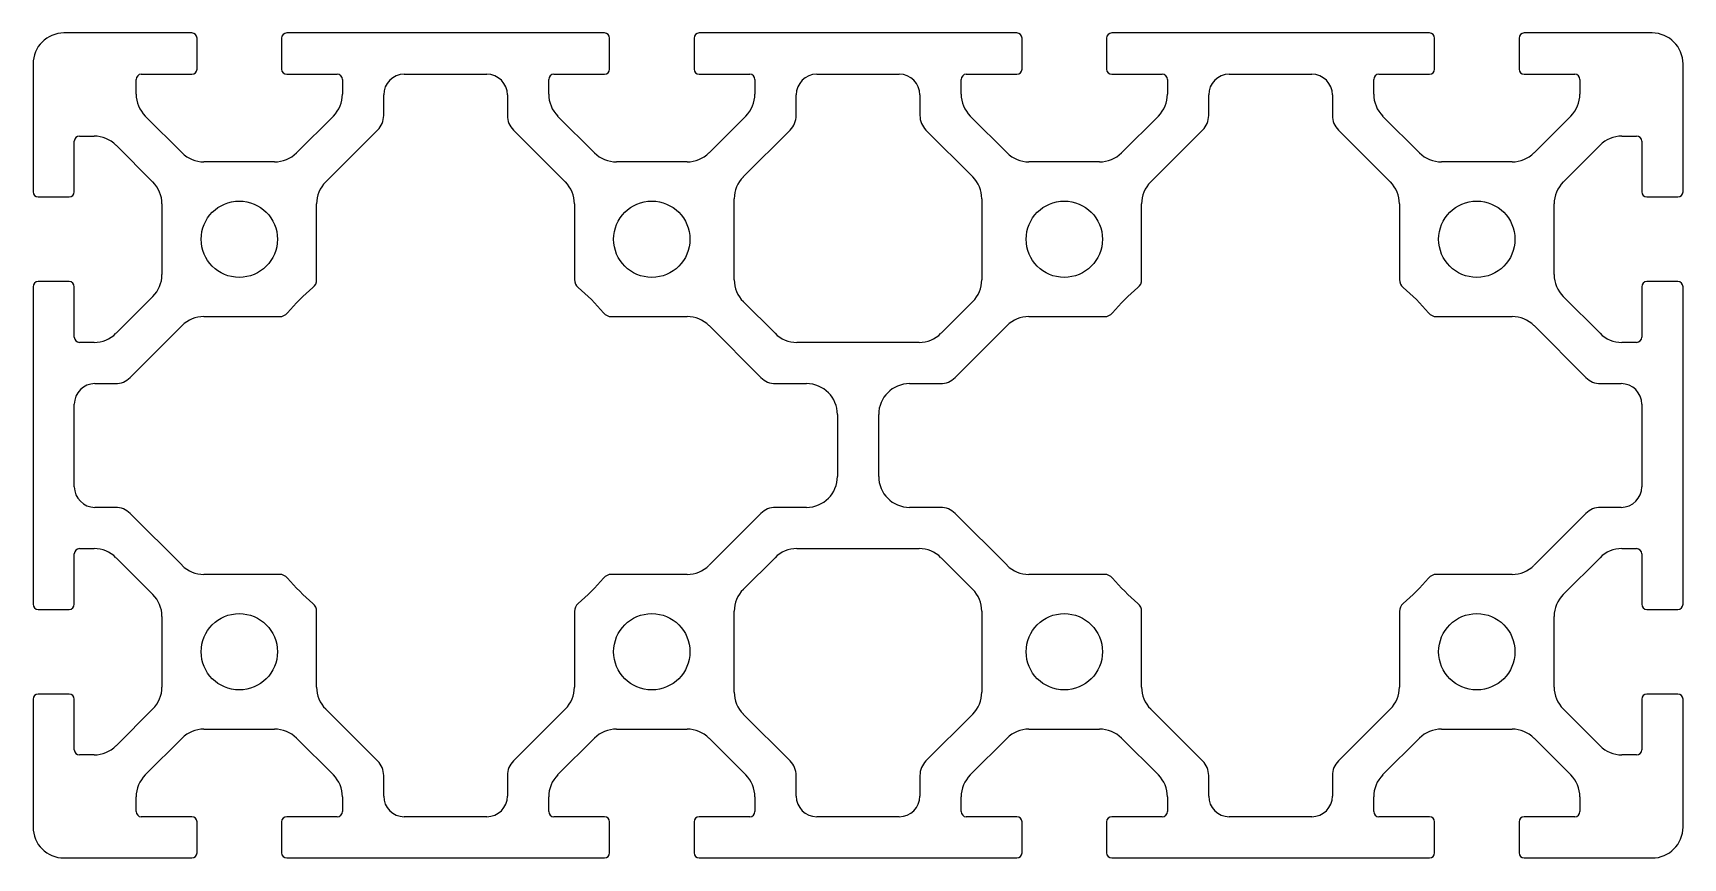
# Model space of a CAD drawing. Extents: x 2609 to 2769, y 2448 to 2528.
import ezdxf

# ---------------------------------------------------------------- set-up
doc = ezdxf.new("R2010")
doc.units = 0
doc.layers.get('0').update_dxf_attribs({"linetype": 'CONTINUOUS'})

msp = doc.modelspace()

# ---------------------------------------------------------------- linework, layer by layer
for p, q in [((2624.81, 2528.34), (2612.41, 2528.34)), ((2664.81, 2528.34), (2634.01, 2528.34)), ((2704.81, 2528.34), (2674.01, 2528.34)), ((2744.81, 2528.34), (2714.01, 2528.34)), ((2766.41, 2528.34), (2754.01, 2528.34)), ((2625.31, 2524.84), (2625.31, 2527.84)), ((2633.51, 2527.84), (2633.51, 2524.84)), ((2665.31, 2524.84), (2665.31, 2527.84)), ((2673.51, 2527.84), (2673.51, 2524.84)), ((2705.31, 2524.84), (2705.31, 2527.84)), ((2713.51, 2527.84), (2713.51, 2524.84)), ((2745.31, 2524.84), (2745.31, 2527.84)), ((2753.51, 2527.84), (2753.51, 2524.84)), ((2609.41, 2525.34), (2609.41, 2512.94)), ((2769.41, 2512.94), (2769.41, 2525.34)), ((2619.41, 2522.41), (2619.41, 2523.84)), ((2619.91, 2524.34), (2624.81, 2524.34)), ((2634.01, 2524.34), (2638.91, 2524.34)), ((2639.41, 2523.84), (2639.41, 2522.41)), ((2645.41, 2524.34), (2653.41, 2524.34)), ((2659.41, 2522.41), (2659.41, 2523.84)), ((2659.91, 2524.34), (2664.81, 2524.34)), ((2674.01, 2524.34), (2678.91, 2524.34)), ((2679.41, 2523.84), (2679.41, 2522.41)), ((2685.41, 2524.34), (2693.41, 2524.34)), ((2699.41, 2522.41), (2699.41, 2523.84)), ((2699.91, 2524.34), (2704.81, 2524.34)), ((2714.01, 2524.34), (2718.91, 2524.34)), ((2719.41, 2523.84), (2719.41, 2522.41)), ((2725.41, 2524.34), (2733.41, 2524.34)), ((2739.41, 2522.41), (2739.41, 2523.84)), ((2739.91, 2524.34), (2744.81, 2524.34)), ((2754.01, 2524.34), (2758.91, 2524.34)), ((2759.41, 2523.84), (2759.41, 2522.41)), ((2643.41, 2520.34), (2643.41, 2522.34)), ((2655.41, 2522.34), (2655.41, 2520.34)), ((2683.41, 2520.34), (2683.41, 2522.34)), ((2695.41, 2522.34), (2695.41, 2520.34)), ((2723.41, 2520.34), (2723.41, 2522.34)), ((2735.41, 2522.34), (2735.41, 2520.34)), ((2623.86, 2516.72), (2620.28, 2520.29)), ((2638.53, 2520.29), (2634.96, 2516.72)), ((2663.86, 2516.72), (2660.28, 2520.29)), ((2678.53, 2520.29), (2674.96, 2516.72)), ((2703.86, 2516.72), (2700.28, 2520.29)), ((2718.53, 2520.29), (2714.96, 2516.72)), ((2743.86, 2516.72), (2740.28, 2520.29)), ((2758.53, 2520.29), (2754.96, 2516.72)), ((2637.78, 2513.89), (2642.82, 2518.92)), ((2655.99, 2518.92), (2661.03, 2513.89)), ((2678.28, 2514.39), (2682.82, 2518.92)), ((2695.99, 2518.92), (2700.53, 2514.39)), ((2717.78, 2513.89), (2722.82, 2518.92)), ((2735.99, 2518.92), (2741.03, 2513.89)), ((2613.41, 2512.94), (2613.41, 2517.84)), ((2613.91, 2518.34), (2615.33, 2518.34)), ((2617.46, 2517.46), (2621.03, 2513.89)), ((2757.78, 2513.89), (2761.36, 2517.46)), ((2763.48, 2518.34), (2764.91, 2518.34)), ((2765.41, 2517.84), (2765.41, 2512.94)), ((2632.83, 2515.84), (2625.98, 2515.84)), ((2672.83, 2515.84), (2665.98, 2515.84)), ((2712.83, 2515.84), (2705.98, 2515.84)), ((2752.83, 2515.84), (2745.98, 2515.84)), ((2609.91, 2512.44), (2612.91, 2512.44)), ((2677.41, 2504.41), (2677.41, 2512.27)), ((2701.41, 2512.27), (2701.41, 2504.41)), ((2765.91, 2512.44), (2768.91, 2512.44)), ((2621.91, 2511.77), (2621.91, 2504.91)), ((2636.91, 2504.42), (2636.91, 2511.77)), ((2661.91, 2511.77), (2661.91, 2504.42)), ((2716.91, 2504.42), (2716.91, 2511.77)), ((2741.91, 2511.77), (2741.91, 2504.42)), ((2756.91, 2504.91), (2756.91, 2511.77)), ((2612.91, 2504.24), (2609.91, 2504.24)), ((2768.91, 2504.24), (2765.91, 2504.24)), ((2609.41, 2503.74), (2609.41, 2472.94)), ((2613.41, 2498.84), (2613.41, 2503.74)), ((2621.03, 2502.79), (2617.46, 2499.22)), ((2761.36, 2499.22), (2757.78, 2502.79)), ((2765.41, 2503.74), (2765.41, 2498.84)), ((2769.41, 2472.94), (2769.41, 2503.74)), ((2625.98, 2500.84), (2633.32, 2500.84)), ((2665.49, 2500.84), (2672.83, 2500.84)), ((2681.36, 2499.22), (2678.28, 2502.29)), ((2700.53, 2502.29), (2697.46, 2499.22)), ((2705.98, 2500.84), (2713.32, 2500.84)), ((2745.49, 2500.84), (2752.83, 2500.84)), ((2618.82, 2494.92), (2623.86, 2499.96)), ((2674.96, 2499.96), (2679.99, 2494.92)), ((2698.82, 2494.92), (2703.86, 2499.96)), ((2754.96, 2499.96), (2759.99, 2494.92)), ((2615.33, 2498.34), (2613.91, 2498.34)), ((2695.33, 2498.34), (2683.48, 2498.34)), ((2764.91, 2498.34), (2763.48, 2498.34)), ((2615.41, 2494.34), (2617.41, 2494.34)), ((2681.41, 2494.34), (2684.41, 2494.34)), ((2694.41, 2494.34), (2697.41, 2494.34)), ((2761.41, 2494.34), (2763.41, 2494.34)), ((2613.41, 2484.34), (2613.41, 2492.34)), ((2687.41, 2491.34), (2687.41, 2485.34)), ((2691.41, 2485.34), (2691.41, 2491.34)), ((2765.41, 2492.34), (2765.41, 2484.34)), ((2617.41, 2482.34), (2615.41, 2482.34)), ((2623.86, 2476.72), (2618.82, 2481.75)), ((2679.99, 2481.75), (2674.96, 2476.72)), ((2684.41, 2482.34), (2681.41, 2482.34)), ((2697.41, 2482.34), (2694.41, 2482.34)), ((2703.86, 2476.72), (2698.82, 2481.75)), ((2759.99, 2481.75), (2754.96, 2476.72)), ((2763.41, 2482.34), (2761.41, 2482.34)), ((2613.41, 2472.94), (2613.41, 2477.84)), ((2613.91, 2478.34), (2615.33, 2478.34)), ((2617.46, 2477.46), (2621.03, 2473.89)), ((2678.28, 2474.39), (2681.36, 2477.46)), ((2683.48, 2478.34), (2695.33, 2478.34)), ((2697.46, 2477.46), (2700.53, 2474.39)), ((2757.78, 2473.89), (2761.36, 2477.46)), ((2763.48, 2478.34), (2764.91, 2478.34)), ((2765.41, 2477.84), (2765.41, 2472.94)), ((2633.32, 2475.84), (2625.98, 2475.84)), ((2672.83, 2475.84), (2665.49, 2475.84)), ((2713.32, 2475.84), (2705.98, 2475.84)), ((2752.83, 2475.84), (2745.49, 2475.84)), ((2609.91, 2472.44), (2612.91, 2472.44)), ((2636.91, 2464.91), (2636.91, 2472.25)), ((2661.91, 2472.25), (2661.91, 2464.91)), ((2677.41, 2464.41), (2677.41, 2472.27)), ((2701.41, 2472.27), (2701.41, 2464.41)), ((2716.91, 2464.91), (2716.91, 2472.25)), ((2741.91, 2472.25), (2741.91, 2464.91)), ((2765.91, 2472.44), (2768.91, 2472.44)), ((2621.91, 2471.77), (2621.91, 2464.91)), ((2756.91, 2464.91), (2756.91, 2471.77)), ((2612.91, 2464.24), (2609.91, 2464.24)), ((2768.91, 2464.24), (2765.91, 2464.24)), ((2609.41, 2463.74), (2609.41, 2451.34)), ((2613.41, 2458.84), (2613.41, 2463.74)), ((2621.03, 2462.79), (2617.46, 2459.22)), ((2642.82, 2457.75), (2637.78, 2462.79)), ((2661.03, 2462.79), (2655.99, 2457.75)), ((2722.82, 2457.75), (2717.78, 2462.79)), ((2741.03, 2462.79), (2735.99, 2457.75)), ((2761.36, 2459.22), (2757.78, 2462.79)), ((2765.41, 2463.74), (2765.41, 2458.84)), ((2769.41, 2451.34), (2769.41, 2463.74)), ((2625.98, 2460.84), (2632.83, 2460.84)), ((2665.98, 2460.84), (2672.83, 2460.84)), ((2682.82, 2457.75), (2678.28, 2462.29)), ((2700.53, 2462.29), (2695.99, 2457.75)), ((2705.98, 2460.84), (2712.83, 2460.84)), ((2745.98, 2460.84), (2752.83, 2460.84)), ((2620.28, 2456.39), (2623.86, 2459.96)), ((2634.96, 2459.96), (2638.53, 2456.39)), ((2660.28, 2456.39), (2663.86, 2459.96)), ((2674.96, 2459.96), (2678.53, 2456.39)), ((2700.28, 2456.39), (2703.86, 2459.96)), ((2714.96, 2459.96), (2718.53, 2456.39)), ((2740.28, 2456.39), (2743.86, 2459.96)), ((2754.96, 2459.96), (2758.53, 2456.39)), ((2615.33, 2458.34), (2613.91, 2458.34)), ((2764.91, 2458.34), (2763.48, 2458.34)), ((2643.41, 2454.34), (2643.41, 2456.34)), ((2655.41, 2456.34), (2655.41, 2454.34)), ((2683.41, 2454.34), (2683.41, 2456.34)), ((2695.41, 2456.34), (2695.41, 2454.34)), ((2723.41, 2454.34), (2723.41, 2456.34)), ((2735.41, 2456.34), (2735.41, 2454.34)), ((2619.41, 2452.84), (2619.41, 2454.27)), ((2639.41, 2454.27), (2639.41, 2452.84)), ((2659.41, 2452.84), (2659.41, 2454.27)), ((2679.41, 2454.27), (2679.41, 2452.84)), ((2699.41, 2452.84), (2699.41, 2454.27)), ((2719.41, 2454.27), (2719.41, 2452.84)), ((2739.41, 2452.84), (2739.41, 2454.27)), ((2759.41, 2454.27), (2759.41, 2452.84)), ((2624.81, 2452.34), (2619.91, 2452.34)), ((2625.31, 2448.84), (2625.31, 2451.84)), ((2633.51, 2451.84), (2633.51, 2448.84)), ((2638.91, 2452.34), (2634.01, 2452.34)), ((2653.41, 2452.34), (2645.41, 2452.34)), ((2664.81, 2452.34), (2659.91, 2452.34)), ((2665.31, 2448.84), (2665.31, 2451.84)), ((2673.51, 2451.84), (2673.51, 2448.84)), ((2678.91, 2452.34), (2674.01, 2452.34)), ((2693.41, 2452.34), (2685.41, 2452.34)), ((2704.81, 2452.34), (2699.91, 2452.34)), ((2705.31, 2448.84), (2705.31, 2451.84)), ((2713.51, 2451.84), (2713.51, 2448.84)), ((2718.91, 2452.34), (2714.01, 2452.34)), ((2733.41, 2452.34), (2725.41, 2452.34)), ((2744.81, 2452.34), (2739.91, 2452.34)), ((2745.31, 2448.84), (2745.31, 2451.84)), ((2753.51, 2451.84), (2753.51, 2448.84)), ((2758.91, 2452.34), (2754.01, 2452.34)), ((2612.41, 2448.34), (2624.81, 2448.34)), ((2634.01, 2448.34), (2664.81, 2448.34)), ((2674.01, 2448.34), (2704.81, 2448.34)), ((2714.01, 2448.34), (2744.81, 2448.34)), ((2754.01, 2448.34), (2766.41, 2448.34))]:
    msp.add_line(p, q)
for centre in [(2629.41, 2508.34), (2669.41, 2508.34), (2709.41, 2508.34), (2749.41, 2508.34), (2629.41, 2468.34), (2669.41, 2468.34), (2709.41, 2468.34), (2749.41, 2468.34)]:
    msp.add_circle(centre, 3.7)
for centre, radius, start, end in [((2612.41, 2525.34), 3, 90, 180), ((2624.81, 2527.84), 0.5, 0, 90), ((2634.01, 2527.84), 0.5, 90, 180), ((2664.81, 2527.84), 0.5, 0, 90), ((2674.01, 2527.84), 0.5, 90, 180), ((2704.81, 2527.84), 0.5, 0, 90), ((2714.01, 2527.84), 0.5, 90, 180), ((2744.81, 2527.84), 0.5, 0, 90), ((2754.01, 2527.84), 0.5, 90, 180), ((2766.41, 2525.34), 3, 0, 90), ((2624.81, 2524.84), 0.5, 270, 0), ((2634.01, 2524.84), 0.5, 180, 270), ((2664.81, 2524.84), 0.5, 270, 0), ((2674.01, 2524.84), 0.5, 180, 270), ((2704.81, 2524.84), 0.5, 270, 0), ((2714.01, 2524.84), 0.5, 180, 270), ((2744.81, 2524.84), 0.5, 270, 0), ((2754.01, 2524.84), 0.5, 180, 270), ((2619.91, 2523.84), 0.5, 90, 180), ((2638.91, 2523.84), 0.5, 0, 90), ((2645.41, 2522.34), 2, 90, 180), ((2653.41, 2522.34), 2, 0, 90), ((2659.91, 2523.84), 0.5, 90, 180), ((2678.91, 2523.84), 0.5, 0, 90), ((2685.41, 2522.34), 2, 90, 180), ((2693.41, 2522.34), 2, 0, 90), ((2699.91, 2523.84), 0.5, 90, 180), ((2718.91, 2523.84), 0.5, 0, 90), ((2725.41, 2522.34), 2, 90, 180), ((2733.41, 2522.34), 2, 0, 90), ((2739.91, 2523.84), 0.5, 90, 180), ((2758.91, 2523.84), 0.5, 0, 90), ((2622.41, 2522.41), 3, 180, 225), ((2636.41, 2522.41), 3, 315, 360), ((2662.41, 2522.41), 3, 180, 225), ((2676.41, 2522.41), 3, 315, 360), ((2702.41, 2522.41), 3, 180, 225), ((2716.41, 2522.41), 3, 315, 360), ((2742.41, 2522.41), 3, 180, 225), ((2756.41, 2522.41), 3, 315, 360), ((2641.41, 2520.34), 2, 315, 360), ((2657.41, 2520.34), 2, 180, 225), ((2681.41, 2520.34), 2, 315, 0), ((2697.41, 2520.34), 2, 180, 225), ((2721.41, 2520.34), 2, 315, 0), ((2737.41, 2520.34), 2, 180, 225), ((2613.91, 2517.84), 0.5, 90, 180), ((2615.33, 2515.34), 3, 45, 90), ((2763.48, 2515.34), 3, 90, 135), ((2764.91, 2517.84), 0.5, 0, 90), ((2625.98, 2518.84), 3, 225, 270), ((2632.83, 2518.84), 3, 270, 315), ((2665.98, 2518.84), 3, 225, 270), ((2672.83, 2518.84), 3, 270, 315), ((2705.98, 2518.84), 3, 225, 270), ((2712.83, 2518.84), 3, 270, 315), ((2745.98, 2518.84), 3, 225, 270), ((2752.83, 2518.84), 3, 270, 315), ((2618.91, 2511.77), 3, 0, 45), ((2639.91, 2511.77), 3, 135, 180), ((2658.91, 2511.77), 3, 0, 45), ((2680.41, 2512.27), 3, 135, 180), ((2698.41, 2512.27), 3, 0, 45), ((2719.91, 2511.77), 3, 135, 180), ((2738.91, 2511.77), 3, 0, 45), ((2759.91, 2511.77), 3, 135, 180), ((2609.91, 2512.94), 0.5, 180, 270), ((2612.91, 2512.94), 0.5, 270, 0), ((2765.91, 2512.94), 0.5, 180, 270), ((2768.91, 2512.94), 0.5, 270, 360), ((2609.91, 2503.74), 0.5, 90, 180), ((2612.91, 2503.74), 0.5, 0, 90), ((2618.91, 2504.91), 3, 315, 0), ((2635.91, 2504.42), 1, 310.0052, 360), ((2662.91, 2504.42), 1, 180, 229.9948), ((2680.41, 2504.41), 3, 180, 225), ((2698.41, 2504.41), 3, 315, 0), ((2715.91, 2504.42), 1, 310.0052, 360), ((2742.91, 2504.42), 1, 180, 229.9948), ((2759.91, 2504.91), 3, 180, 225), ((2765.91, 2503.74), 0.5, 90, 180), ((2768.91, 2503.74), 0.5, 0, 90), ((2649.41, 2488.34), 20, 130.0052, 139.9948), ((2649.41, 2488.34), 20, 40.0052, 49.9948), ((2729.41, 2488.34), 20, 130.0052, 139.9948), ((2729.41, 2488.34), 20, 40.0052, 49.9948), ((2625.98, 2497.84), 3, 90, 135), ((2633.32, 2501.84), 1, 270, 319.9948), ((2665.49, 2501.84), 1, 220.0052, 270), ((2672.83, 2497.84), 3, 45, 90), ((2705.98, 2497.84), 3, 90, 135), ((2713.32, 2501.84), 1, 270, 319.9948), ((2745.49, 2501.84), 1, 220.0052, 270), ((2752.83, 2497.84), 3, 45, 90), ((2615.33, 2501.34), 3, 270, 315), ((2683.48, 2501.34), 3, 225, 270), ((2695.33, 2501.34), 3, 270, 315), ((2763.48, 2501.34), 3, 225, 270), ((2613.91, 2498.84), 0.5, 180, 270), ((2764.91, 2498.84), 0.5, 270, 360), ((2617.41, 2496.34), 2, 270, 315), ((2681.41, 2496.34), 2, 225, 270), ((2697.41, 2496.34), 2, 270, 315), ((2761.41, 2496.34), 2, 225, 270), ((2615.41, 2492.34), 2, 90, 180), ((2684.41, 2491.34), 3, 0, 90), ((2694.41, 2491.34), 3, 90, 180), ((2763.41, 2492.34), 2, 0, 90), ((2684.41, 2485.34), 3, 270, 0), ((2694.41, 2485.34), 3, 180, 270), ((2615.41, 2484.34), 2, 180, 270), ((2763.41, 2484.34), 2, 270, 360), ((2617.41, 2480.34), 2, 45, 90), ((2681.41, 2480.34), 2, 90, 135), ((2697.41, 2480.34), 2, 45, 90), ((2761.41, 2480.34), 2, 90, 135), ((2613.91, 2477.84), 0.5, 90, 180), ((2615.33, 2475.34), 3, 45, 90), ((2683.48, 2475.34), 3, 90, 135), ((2695.33, 2475.34), 3, 45, 90), ((2763.48, 2475.34), 3, 90, 135), ((2764.91, 2477.84), 0.5, 0, 90), ((2625.98, 2478.84), 3, 225, 270), ((2633.32, 2474.84), 1, 40.0052, 90), ((2649.41, 2488.34), 20, 220.0052, 229.9948), ((2649.41, 2488.34), 20, 310.0052, 319.9948), ((2665.49, 2474.84), 1, 90, 139.9948), ((2672.83, 2478.84), 3, 270, 315), ((2705.98, 2478.84), 3, 225, 270), ((2713.32, 2474.84), 1, 40.0052, 90), ((2729.41, 2488.34), 20, 220.0052, 229.9948), ((2729.41, 2488.34), 20, 310.0052, 319.9948), ((2745.49, 2474.84), 1, 90, 139.9948), ((2752.83, 2478.84), 3, 270, 315), ((2618.91, 2471.77), 3, 0, 45), ((2680.41, 2472.27), 3, 135, 180), ((2698.41, 2472.27), 3, 0, 45), ((2759.91, 2471.77), 3, 135, 180), ((2609.91, 2472.94), 0.5, 180, 270), ((2612.91, 2472.94), 0.5, 270, 0), ((2635.91, 2472.25), 1, 0, 49.9948), ((2662.91, 2472.25), 1, 130.0052, 180), ((2715.91, 2472.25), 1, 0, 49.9948), ((2742.91, 2472.25), 1, 130.0052, 180), ((2765.91, 2472.94), 0.5, 180, 270), ((2768.91, 2472.94), 0.5, 270, 360), ((2609.91, 2463.74), 0.5, 90, 180), ((2612.91, 2463.74), 0.5, 0, 90), ((2618.91, 2464.91), 3, 315, 0), ((2639.91, 2464.91), 3, 180, 225), ((2658.91, 2464.91), 3, 315, 0), ((2680.41, 2464.41), 3, 180, 225), ((2698.41, 2464.41), 3, 315, 0), ((2719.91, 2464.91), 3, 180, 225), ((2738.91, 2464.91), 3, 315, 0), ((2759.91, 2464.91), 3, 180, 225), ((2765.91, 2463.74), 0.5, 90, 180), ((2768.91, 2463.74), 0.5, 0, 90), ((2625.98, 2457.84), 3, 90, 135), ((2632.83, 2457.84), 3, 45, 90), ((2665.98, 2457.84), 3, 90, 135), ((2672.83, 2457.84), 3, 45, 90), ((2705.98, 2457.84), 3, 90, 135), ((2712.83, 2457.84), 3, 45, 90), ((2745.98, 2457.84), 3, 90, 135), ((2752.83, 2457.84), 3, 45, 90), ((2615.33, 2461.34), 3, 270, 315), ((2763.48, 2461.34), 3, 225, 270), ((2613.91, 2458.84), 0.5, 180, 270), ((2641.41, 2456.34), 2, 0, 45), ((2657.41, 2456.34), 2, 135, 180), ((2681.41, 2456.34), 2, 0, 45), ((2697.41, 2456.34), 2, 135, 180), ((2721.41, 2456.34), 2, 0, 45), ((2737.41, 2456.34), 2, 135, 180), ((2764.91, 2458.84), 0.5, 270, 360), ((2622.41, 2454.27), 3, 135, 180), ((2636.41, 2454.27), 3, 0, 45), ((2662.41, 2454.27), 3, 135, 180), ((2676.41, 2454.27), 3, 0, 45), ((2702.41, 2454.27), 3, 135, 180), ((2716.41, 2454.27), 3, 0, 45), ((2742.41, 2454.27), 3, 135, 180), ((2756.41, 2454.27), 3, 0, 45), ((2619.91, 2452.84), 0.5, 180, 270), ((2638.91, 2452.84), 0.5, 270, 0), ((2645.41, 2454.34), 2, 180, 270), ((2653.41, 2454.34), 2, 270, 360), ((2659.91, 2452.84), 0.5, 180, 270), ((2678.91, 2452.84), 0.5, 270, 0), ((2685.41, 2454.34), 2, 180, 270), ((2693.41, 2454.34), 2, 270, 0), ((2699.91, 2452.84), 0.5, 180, 270), ((2718.91, 2452.84), 0.5, 270, 0), ((2725.41, 2454.34), 2, 180, 270), ((2733.41, 2454.34), 2, 270, 360), ((2739.91, 2452.84), 0.5, 180, 270), ((2758.91, 2452.84), 0.5, 270, 0), ((2612.41, 2451.34), 3, 180, 270), ((2624.81, 2451.84), 0.5, 0, 90), ((2634.01, 2451.84), 0.5, 90, 180), ((2664.81, 2451.84), 0.5, 0, 90), ((2674.01, 2451.84), 0.5, 90, 180), ((2704.81, 2451.84), 0.5, 0, 90), ((2714.01, 2451.84), 0.5, 90, 180), ((2744.81, 2451.84), 0.5, 0, 90), ((2754.01, 2451.84), 0.5, 90, 180), ((2766.41, 2451.34), 3, 270, 0), ((2624.81, 2448.84), 0.5, 270, 0), ((2634.01, 2448.84), 0.5, 180, 270), ((2664.81, 2448.84), 0.5, 270, 0), ((2674.01, 2448.84), 0.5, 180, 270), ((2704.81, 2448.84), 0.5, 270, 0), ((2714.01, 2448.84), 0.5, 180, 270), ((2744.81, 2448.84), 0.5, 270, 0), ((2754.01, 2448.84), 0.5, 180, 270)]:
    msp.add_arc(centre, radius, start, end)

doc.saveas('drawing.dxf')
